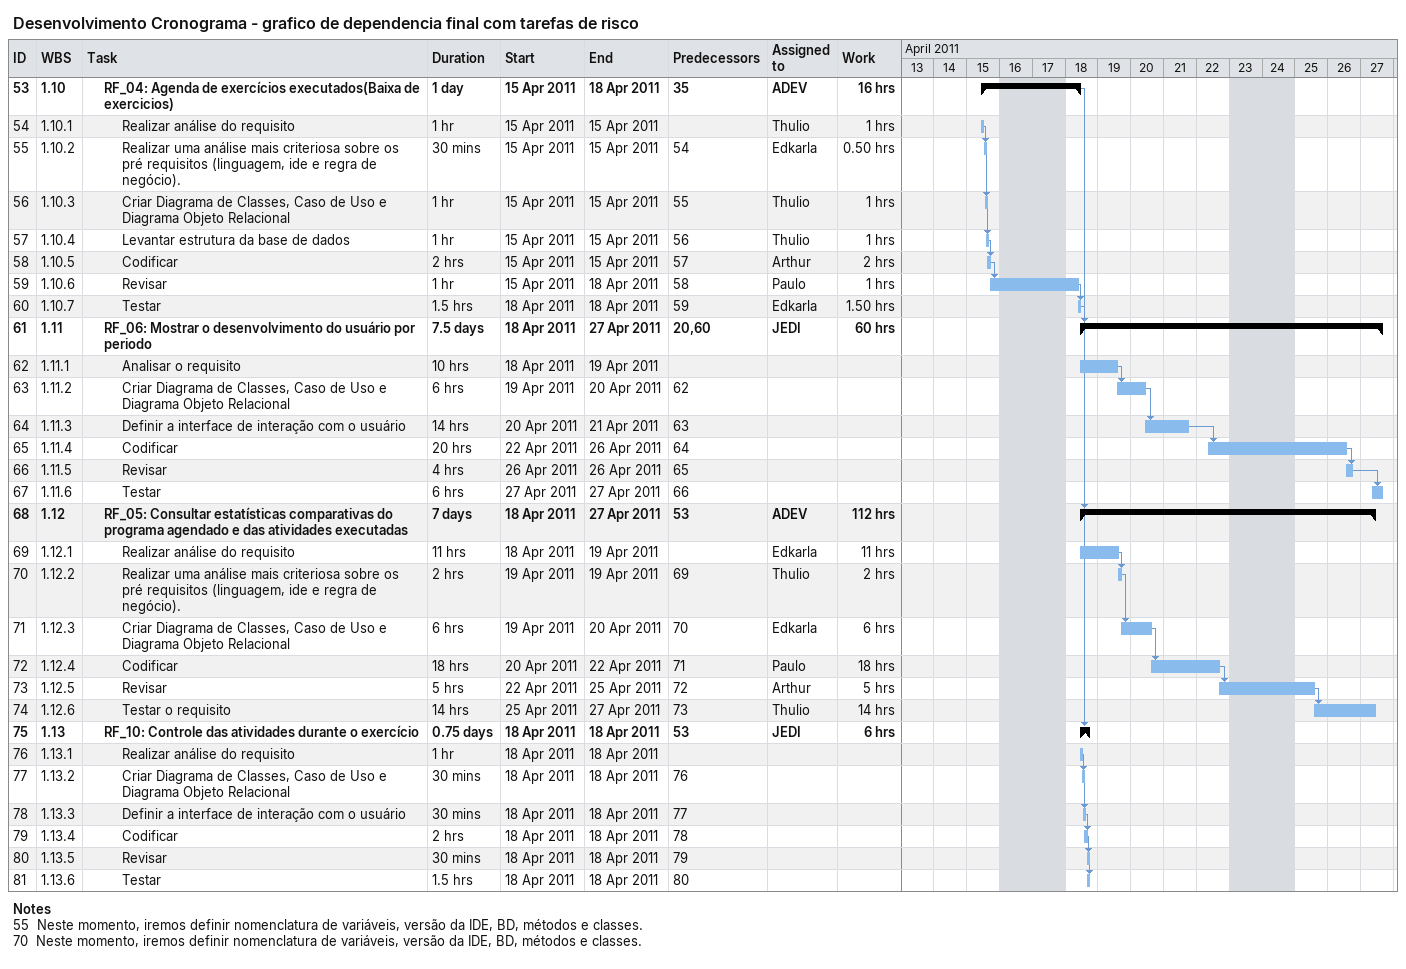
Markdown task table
Desenvolvimento Cronograma - grafico de dependencia final com tarefas de risco

| ID | WBS | Task | Duration | Start | Finish | Predecessors | Resources | Work (h) |
|---|---|---|---|---|---|---|---|---|
| 53 | 1.10 | **RF_04: Agenda de exercícios executados(Baixa de exercicios)** | 1d | 2011-04-15 | 2011-04-18 | 35 | ADEV | 16 |
| 54 | 1.10.1 | Realizar análise do requisito | 1h | 2011-04-15 | 2011-04-15 |  | Thulio | 1 |
| 55 | 1.10.2 | Realizar uma análise mais criteriosa sobre os pré requisitos (linguagem, ide e regra de negócio). | 30min | 2011-04-15 | 2011-04-15 | 54 | Edkarla | 0.50 |
| 56 | 1.10.3 | Criar Diagrama de Classes, Caso de Uso e Diagrama Objeto Relacional | 1h | 2011-04-15 | 2011-04-15 | 55 | Thulio | 1 |
| 57 | 1.10.4 | Levantar estrutura da base de dados | 1h | 2011-04-15 | 2011-04-15 | 56 | Thulio | 1 |
| 58 | 1.10.5 | Codificar | 2h | 2011-04-15 | 2011-04-15 | 57 | Arthur | 2 |
| 59 | 1.10.6 | Revisar | 1h | 2011-04-15 | 2011-04-18 | 58 | Paulo | 1 |
| 60 | 1.10.7 | Testar | 1.5h | 2011-04-18 | 2011-04-18 | 59 | Edkarla | 1.50 |
| 61 | 1.11 | **RF_06: Mostrar o desenvolvimento do usuário por periodo** | 7.5d | 2011-04-18 | 2011-04-27 | 20, 60 | JEDI | 60 |
| 62 | 1.11.1 | Analisar o requisito | 10h | 2011-04-18 | 2011-04-19 |  |  |  |
| 63 | 1.11.2 | Criar Diagrama de Classes, Caso de Uso e Diagrama Objeto Relacional | 6h | 2011-04-19 | 2011-04-20 | 62 |  |  |
| 64 | 1.11.3 | Definir a interface de interação com o usuário | 14h | 2011-04-20 | 2011-04-21 | 63 |  |  |
| 65 | 1.11.4 | Codificar | 20h | 2011-04-22 | 2011-04-26 | 64 |  |  |
| 66 | 1.11.5 | Revisar | 4h | 2011-04-26 | 2011-04-26 | 65 |  |  |
| 67 | 1.11.6 | Testar | 6h | 2011-04-27 | 2011-04-27 | 66 |  |  |
| 68 | 1.12 | **RF_05: Consultar estatísticas comparativas do programa agendado e das atividades executadas** | 7d | 2011-04-18 | 2011-04-27 | 53 | ADEV | 112 |
| 69 | 1.12.1 | Realizar análise do requisito | 11h | 2011-04-18 | 2011-04-19 |  | Edkarla | 11 |
| 70 | 1.12.2 | Realizar uma análise mais criteriosa sobre os pré requisitos (linguagem, ide e regra de negócio). | 2h | 2011-04-19 | 2011-04-19 | 69 | Thulio | 2 |
| 71 | 1.12.3 | Criar Diagrama de Classes, Caso de Uso e Diagrama Objeto Relacional | 6h | 2011-04-19 | 2011-04-20 | 70 | Edkarla | 6 |
| 72 | 1.12.4 | Codificar | 18h | 2011-04-20 | 2011-04-22 | 71 | Paulo | 18 |
| 73 | 1.12.5 | Revisar | 5h | 2011-04-22 | 2011-04-25 | 72 | Arthur | 5 |
| 74 | 1.12.6 | Testar o requisito | 14h | 2011-04-25 | 2011-04-27 | 73 | Thulio | 14 |
| 75 | 1.13 | **RF_10: Controle das atividades durante o exercício** | 0.75d | 2011-04-18 | 2011-04-18 | 53 | JEDI | 6 |
| 76 | 1.13.1 | Realizar análise do requisito | 1h | 2011-04-18 | 2011-04-18 |  |  |  |
| 77 | 1.13.2 | Criar Diagrama de Classes, Caso de Uso e Diagrama Objeto Relacional | 30min | 2011-04-18 | 2011-04-18 | 76 |  |  |
| 78 | 1.13.3 | Definir a interface de interação com o usuário | 30min | 2011-04-18 | 2011-04-18 | 77 |  |  |
| 79 | 1.13.4 | Codificar | 2h | 2011-04-18 | 2011-04-18 | 78 |  |  |
| 80 | 1.13.5 | Revisar | 30min | 2011-04-18 | 2011-04-18 | 79 |  |  |
| 81 | 1.13.6 | Testar | 1.5h | 2011-04-18 | 2011-04-18 | 80 |  |  |

Notes
- 55: Neste momento, iremos definir nomenclatura de variáveis, versão da IDE, BD, métodos e classes.
- 70: Neste momento, iremos definir nomenclatura de variáveis, versão da IDE, BD, métodos e classes.
